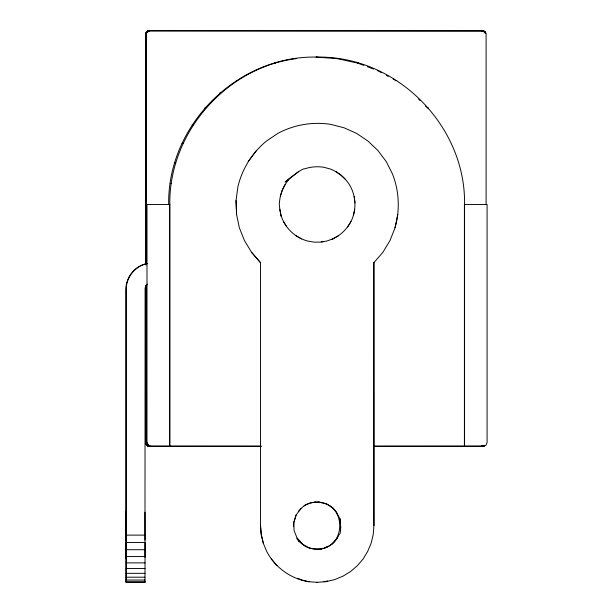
<?xml version="1.0" encoding="UTF-8"?>
<svg xmlns="http://www.w3.org/2000/svg" width="613" height="613" viewBox="0 0 613 613"><rect width="100%" height="100%" fill="white"/><g stroke="black" fill="none" stroke-linecap="round" stroke-linejoin="round"><path stroke-width="0.92" d="M126.132 540.091L126.071 511.587L125.994 540.091M126.063 582.35L126.201 542.505L145.097 542.505L144.959 582.35L126.063 582.35L125.918 289.413C125.849 278.187 133.657 267.352 144.484 264.257C133.818 267.643 126.125 278.225 126.201 289.413L126.063 558.734L125.994 543.923M145.028 540.091L144.974 512.261M147.312 284.072L145.465 287.076L145.097 289.413L144.982 557.386M149.426 31.064L149.434 30.65L482.324 30.65L483.174 31.064M481.956 31.064L482.914 30.696L148.844 30.696L147.212 31.37L146.063 32.711L145.656 34.428L145.656 264.762L145.695 34.428C145.036 32.543 148.921 29.753 149.158 31.064M397.829 214.335L395.017 227.775C400.105 210.083 399.193 191.011 392.45 173.877L386.274 161.64L378.014 150.622L368.076 141.143L356.743 133.481L344.222 127.841L330.928 124.393C312.745 121.52 293.88 124.723 277.681 133.481L266.349 141.143C252.096 152.798 242.028 169.081 237.844 186.996L236.036 200.612L236.541 214.335L239.354 227.775L244.449 240.549L251.568 252.295L260.502 262.678L260.502 525.67L261.199 534.536L263.276 543.187L266.678 551.401C274.9 567.301 290.7 578.795 308.377 581.653L317.243 582.35M308.668 547.938L316.5 549.286L321.235 548.949L313.189 548.949L309.32 547.938L302.347 544.045L297.075 538.053L294.094 530.643L293.757 522.667L296.094 515.035L300.899 508.621L298.255 511.625M296.094 515.035L293.819 522.667L293.589 526.674M338.345 235.783C331.472 239.721 327.84 241.652 338.345 235.783C343.655 232.112 347.969 227.193 350.981 221.485C356.85 209.952 356.03 195.547 349.418 184.659C344.751 177.448 337.893 171.74 329.771 168.843L323.626 167.226C317.289 166.253 310.553 166.828 304.653 168.843C301.251 167.341 266.356 197.432 298.753 171.487M146.063 264.762L146.063 34.428C145.503 31.401 153.012 27.838 146.43 32.711M168.69 204.474C167.349 124.929 237.652 55.17 317.182 57.101C396.305 55.783 465.872 125.351 464.554 204.474L464.554 446.318M169.816 446.318L169.816 204.474C168.782 133.282 225.599 67.714 296.209 58.603L295.091 58.603M145.84 33.263L146.223 33.263L146.017 204.474L169.816 204.474M373.922 525.67L373.869 262.678L373.922 525.67L373.225 534.536L371.149 543.187L367.685 551.401L363.095 558.987L357.318 565.745L350.559 571.523L342.974 576.174L334.759 579.576L326.108 581.653L316.538 582.35M279.758 209.271C283.589 227.155 278.471 205.493 279.428 202.872C280.011 194.313 283.16 185.961 288.876 179.509M321.174 548.949C329.12 547.631 336.253 541.869 339.096 534.475C342.667 533.846 338.414 509.119 340.613 522.667M340.33 530.643L340.836 526.674M353.372 215.538L354.72 209.271M280.302 196.512L282.179 190.382L285.06 184.659M482.224 445.904L481.964 446.318L481.956 445.904M395.071 227.775L389.975 240.549L382.918 252.295L373.869 262.678M147.266 32.205L149.434 30.65L148.844 30.696M347.625 226.94L350.981 221.485M147.856 31.753L149.434 30.65L148.415 31.37M146.951 32.205L148.039 31.064L149.434 30.65L146.89 31.753L145.833 34.428L145.833 264.762M337.349 538.053L332.077 544.045M482.485 445.904L481.964 446.318L483.68 445.904L481.964 446.318L482.738 445.904M248.204 161.64L256.349 150.622M148.898 31.064L149.794 30.65M300.845 508.621C305.711 504.001 312.377 501.656 319.243 502.139M482.967 445.904L481.964 446.318L483.588 445.904M320.53 548.949C346.958 545.34 345.962 503.779 318.507 502.139M483.174 445.904L481.964 446.318L483.488 445.904M303.979 505.71L306.806 504.147M483.343 445.904L481.964 446.318M324.407 547.938L328.055 546.29M483.305 446.318L485.971 445.207L487.082 442.532L487.082 204.474L464.378 204.474M332.805 238.909L326.76 241.039L320.446 242.127L313.979 242.127L307.718 241.039C295.121 237.76 284.899 227.883 281.053 215.538M307.527 503.878L309.833 503.081M144.201 264.257L147.71 263.483M323.925 581.768L327.526 580.902M315.182 502.139L310.584 502.813M321.296 241.874L323.12 241.721M314.53 502.139L318.538 502.139M148.262 30.834L484.04 31.064L485.695 32.711L486.101 34.428L486.101 204.474M147.718 31.064L148.645 31.064M482.224 31.064L481.964 30.65L484.04 31.064M147.212 31.37L148.124 31.37M484.546 31.37L483.259 31.37L483.527 31.753M146.76 31.753L147.534 31.753M482.485 31.064L481.964 30.65L484.998 31.753M485.381 32.205L483.113 30.834M146.063 32.711L146.699 32.711M485.695 32.711L485.159 32.711L485.373 33.263M485.159 33.263L485.917 33.263M145.702 33.838L146.101 33.838M145.656 34.428L146.063 34.428M317.182 57.101L316.063 57.101L336.077 58.534M338.154 58.603L337.035 58.603L357.578 63.07L363.846 65.407M274.54 63.07L275.666 63.07M357.578 63.07L358.705 63.07M254.839 70.418L255.966 70.418M378.405 70.418L377.279 70.418L381.478 72.709M236.388 80.495L237.507 80.495M395.737 80.495L396.856 80.495M219.554 93.099L220.68 93.099M204.681 107.965L205.807 107.965M427.437 107.965L428.556 107.965M192.084 124.799L193.21 124.799M182.007 143.25L183.134 143.25M174.659 162.951L175.785 162.951M335.671 171.487L340.92 175.073L345.609 179.509M170.192 183.502L171.311 183.502M354.184 196.512L354.996 202.872M236.036 200.612L236.595 214.335M283.497 221.485L286.325 226.166M296.025 235.783L301.619 238.909M251.506 252.295L260.556 262.678M145.465 287.076L145.189 288.233M149.426 445.904C148.346 447.191 145.25 444.387 145.656 442.532L145.695 285.788L145.656 442.532L146.99 442.532L148.101 445.207L150.775 446.318M145.702 443.13L147.036 443.13M145.695 442.532L145.879 443.705L147.181 443.705M145.879 443.705L146.101 444.249L147.404 444.249M146.377 444.754L148.032 444.754L149.434 446.318L147.718 445.904L146.101 444.249M146.76 445.207L148.599 445.207L148.476 444.754M147.212 445.59L148.737 445.59L149.434 446.318L147.733 445.904M148.262 446.126L261.23 446.126M373.984 446.126L484.469 446.126M145.833 286.746L145.833 442.532L146.522 444.754L148.867 446.272L261.23 446.318M373.869 446.318L483.895 446.272M330.407 506.1L333.579 508.621L326.967 504.147L319.189 502.139M260.502 525.67L261.261 534.536L263.337 543.187M126.201 535.118L145.097 535.118M297.075 538.053L302.401 544.045M305.021 546.29L307.941 547.608M126.194 549.715L145.089 549.715M126.186 556.558L145.082 556.558M271.329 558.987L277.107 565.745M126.178 562.88L145.074 562.88M126.163 568.512L145.059 568.512M126.148 573.331L145.036 573.331M126.125 577.201L145.02 577.201M126.109 580.036L144.997 580.036M126.086 581.768L144.974 581.768M309.113 581.768L301.91 580.036L297.627 578.266M482.738 31.064L481.964 30.65L483.496 30.834M148.867 446.272L149.434 446.318L147.266 444.754M147.626 444.754L149.434 446.318L147.902 445.904L146.43 444.249M482.967 31.064L481.964 30.65L483.588 31.064L484.868 32.205M149.434 446.318L148.039 445.904L146.951 444.754M481.964 30.65L482.377 30.696M482.523 30.696L484.339 31.753M367.432 66.748L373.7 69.085M386.504 75.46L388.182 76.372M393.217 79.123L394.895 80.035M304.354 545.838L298.776 541.271M483.343 31.064L484.117 31.753M418.648 99.176L420.005 100.532M425.407 105.934L426.763 107.29M333.526 508.621L336.231 511.625L339.824 518.751M484.599 31.753L484.983 32.205M483.527 31.37L483.849 31.753M296.899 538.697L298.807 541.271M146.223 443.705L146.063 286.746M144.936 581.768L144.959 582.35M464.409 204.474L464.409 446.318M169.663 204.474L169.663 446.318M146.99 204.474L146.99 442.532M485.557 33.263L485.327 32.711L485.511 33.263"/></g></svg>
